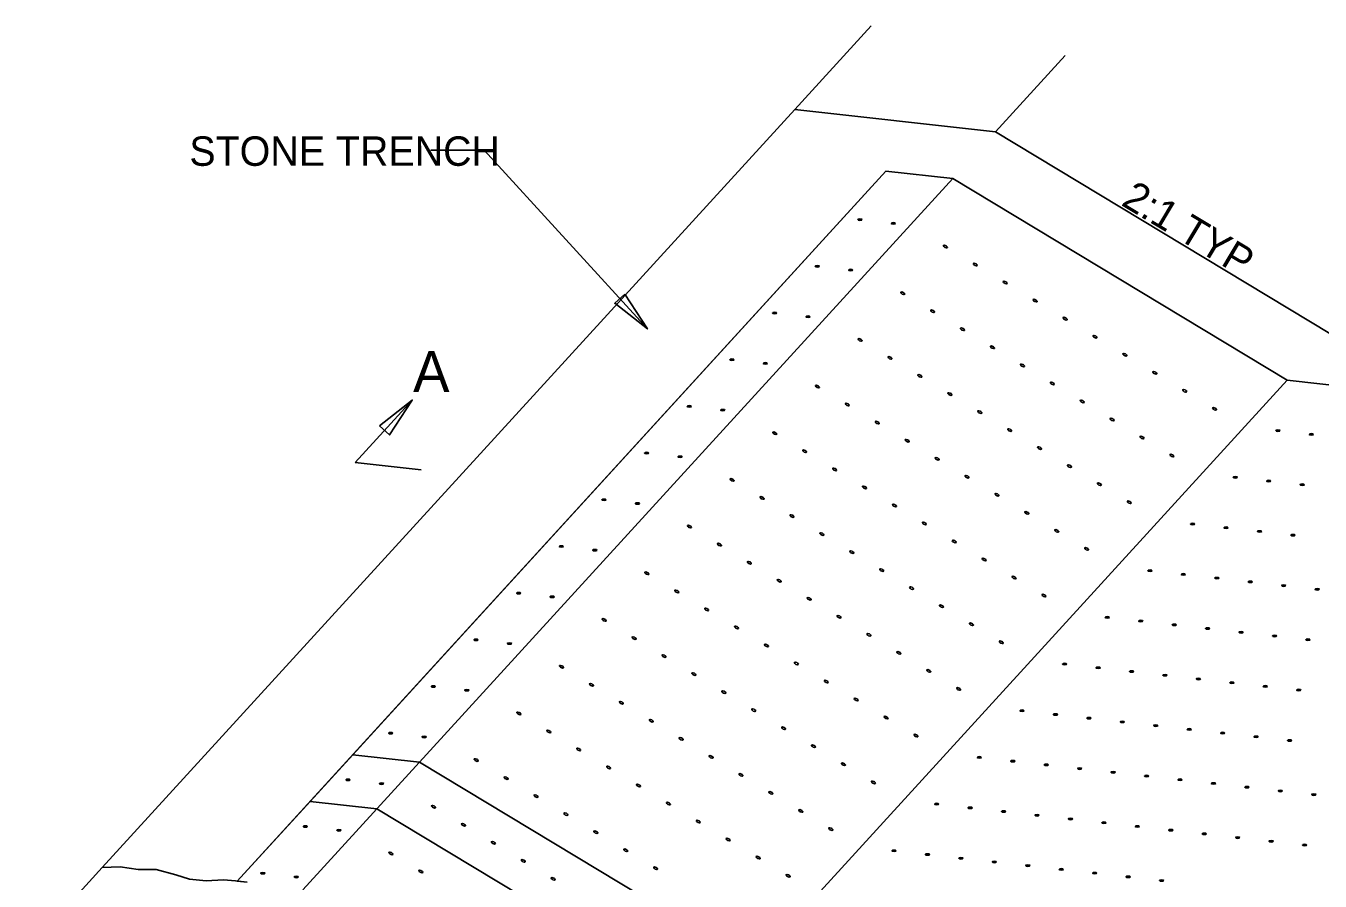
# Model space of a CAD drawing. Extents: x 1.1 to 17.1, y 0.6 to 10.3.
# Drawn here: x 1.11 to 5.066, y 7.713 to 10.327 of the extents above; entities that cross this region are included whole.
import ezdxf

# ---------------------------------------------------------------- set-up
doc = ezdxf.new("R2010")
doc.units = 0
for name, color, linetype in [('SD_P_Dimension Lines', 7, 'Continuous'), ('SD_P_Dimension Text', 7, 'Continuous'), ('SD_P_Prop Hidden Lines', 7, 'Continuous'), ('SD_P_Prop Object Lines', 7, 'Continuous'), ('SD_P_Shading', 7, 'Continuous'), ('SD_X_Exist Object Lines', 7, 'Continuous')]:
    doc.layers.add(name, color=color, linetype=linetype)

msp = doc.modelspace()

# ---------------------------------------------------------------- linework, layer by layer
at = {"layer": 'SD_P_Dimension Lines'}
for p, q in [((2.5107, 9.9473), (2.3479, 9.9473)), ((3.0096, 9.4009), (2.5107, 9.9473)), ((2.1168, 8.9928), (2.2908, 9.1831)), ((2.1168, 8.9928), (2.3178, 8.9704))]:
    msp.add_line(p, q, dxfattribs=at)
for points in [[(2.9407, 9.5072), (3.0096, 9.4009), (2.91, 9.4792)], [(2.1911, 9.1049), (2.2908, 9.1831), (2.2218, 9.0768)]]:
    msp.add_lwpolyline(points, close=True, dxfattribs=at)
at = {"layer": 'SD_P_Prop Hidden Lines'}
for p, q in [((2.1089, 8.0993), (2.3133, 8.0766)), ((2.3133, 8.0766), (3.3355, 7.4601))]:
    msp.add_line(p, q, dxfattribs=at)
at = {"layer": 'SD_P_Prop Object Lines'}
for p, q in [((1.3435, 7.7546), (3.4602, 10.0714)), ((3.4602, 10.0714), (4.0735, 10.0031)), ((4.0735, 10.0031), (5.0957, 9.3866)), ((1.7557, 7.7128), (3.7387, 9.8832)), ((3.7387, 9.8832), (3.9431, 9.8604)), ((3.9431, 9.8604), (4.9653, 9.2439)), ((4.9653, 9.2439), (6.4986, 9.0733)), ((1.9785, 7.9566), (2.183, 7.9339)), ((2.183, 7.9339), (3.2052, 7.3174))]:
    msp.add_line(p, q, dxfattribs=at)
for centre, major_axis, ratio in [((3.6594, 9.7348), (0.00671, 0), 0.349015), ((3.7616, 9.7234), (0.00671, 0), 0.349015), ((3.9206, 9.6526), (0.0059, -0.00318), 0.439488), ((3.529, 9.5921), (0.00671, 0), 0.349015), ((3.6312, 9.5807), (0.00671, 0), 0.349015), ((4.0121, 9.5975), (0.0059, -0.00318), 0.439488), ((4.1035, 9.5423), (0.0059, -0.00318), 0.439488), ((3.7903, 9.5099), (0.0059, -0.00318), 0.439488), ((3.8817, 9.4548), (0.0059, -0.00318), 0.439488), ((4.1949, 9.4872), (0.0059, -0.00318), 0.439488), ((3.3986, 9.4494), (0.00671, 0), 0.349015), ((3.5008, 9.438), (0.00671, 0), 0.349015), ((4.2864, 9.4321), (0.0059, -0.00318), 0.439488), ((3.9731, 9.3996), (0.0059, -0.00318), 0.439488), ((4.3778, 9.3769), (0.0059, -0.00318), 0.439488), ((3.6599, 9.3672), (0.0059, -0.00318), 0.439488), ((4.0645, 9.3445), (0.0059, -0.00318), 0.439488), ((3.2682, 9.3067), (0.00671, 0), 0.349015), ((3.3705, 9.2953), (0.00671, 0), 0.349015), ((3.7513, 9.3121), (0.0059, -0.00318), 0.439488), ((4.4692, 9.3218), (0.0059, -0.00318), 0.439488), ((3.8427, 9.2569), (0.0059, -0.00318), 0.439488), ((4.156, 9.2894), (0.0059, -0.00318), 0.439488), ((4.5606, 9.2666), (0.0059, -0.00318), 0.439488), ((3.5295, 9.2245), (0.0059, -0.00318), 0.439488), ((4.2474, 9.2342), (0.0059, -0.00318), 0.439488), ((3.9342, 9.2018), (0.0059, -0.00318), 0.439488), ((4.3388, 9.1791), (0.0059, -0.00318), 0.439488), ((4.6521, 9.2115), (0.0059, -0.00318), 0.439488), ((3.1379, 9.164), (0.00671, 0), 0.349015), ((3.2401, 9.1526), (0.00671, 0), 0.349015), ((3.6209, 9.1694), (0.0059, -0.00318), 0.439488), ((4.0256, 9.1467), (0.0059, -0.00318), 0.439488), ((4.7435, 9.1564), (0.0059, -0.00318), 0.439488), ((3.7124, 9.1142), (0.0059, -0.00318), 0.439488), ((4.4303, 9.1239), (0.0059, -0.00318), 0.439488), ((3.3991, 9.0818), (0.0059, -0.00318), 0.439488), ((3.8038, 9.0591), (0.0059, -0.00318), 0.439488), ((4.117, 9.0915), (0.0059, -0.00318), 0.439488), ((4.5217, 9.0688), (0.0059, -0.00318), 0.439488), ((4.9371, 9.0898), (0.00671, 0), 0.349015), ((5.0394, 9.0785), (0.00671, 0), 0.349015), ((3.0075, 9.0212), (0.00671, 0), 0.349015), ((3.4905, 9.0267), (0.0059, -0.00318), 0.439488), ((4.2084, 9.0364), (0.0059, -0.00318), 0.439488), ((3.1097, 9.0099), (0.00671, 0), 0.349015), ((3.8952, 9.0039), (0.0059, -0.00318), 0.439488), ((4.2999, 8.9812), (0.0059, -0.00318), 0.439488), ((4.6131, 9.0137), (0.0059, -0.00318), 0.439488), ((3.2687, 8.9391), (0.0059, -0.00318), 0.439488), ((3.582, 8.9715), (0.0059, -0.00318), 0.439488), ((3.9866, 8.9488), (0.0059, -0.00318), 0.439488), ((4.8068, 8.9471), (0.00671, 0), 0.349015), ((3.6734, 8.9164), (0.0059, -0.00318), 0.439488), ((4.3913, 8.9261), (0.0059, -0.00318), 0.439488), ((4.909, 8.9358), (0.00671, 0), 0.349015), ((5.0112, 8.9244), (0.00671, 0), 0.349015), ((2.8771, 8.8785), (0.00671, 0), 0.349015), ((2.9793, 8.8672), (0.00671, 0), 0.349015), ((3.3602, 8.884), (0.0059, -0.00318), 0.439488), ((3.7648, 8.8612), (0.0059, -0.00318), 0.439488), ((4.0781, 8.8937), (0.0059, -0.00318), 0.439488), ((4.4827, 8.871), (0.0059, -0.00318), 0.439488), ((3.4516, 8.8288), (0.0059, -0.00318), 0.439488), ((4.1695, 8.8385), (0.0059, -0.00318), 0.439488), ((3.1384, 8.7964), (0.0059, -0.00318), 0.439488), ((3.8563, 8.8061), (0.0059, -0.00318), 0.439488), ((4.2609, 8.7834), (0.0059, -0.00318), 0.439488), ((4.6764, 8.8044), (0.00671, 0), 0.349015), ((4.7786, 8.7931), (0.00671, 0), 0.349015), ((4.8808, 8.7817), (0.00671, 0), 0.349015), ((3.2298, 8.7413), (0.0059, -0.00318), 0.439488), ((3.543, 8.7737), (0.0059, -0.00318), 0.439488), ((3.9477, 8.751), (0.0059, -0.00318), 0.439488), ((4.983, 8.7703), (0.00671, 0), 0.349015), ((2.7467, 8.7358), (0.00671, 0), 0.349015), ((2.8489, 8.7245), (0.00671, 0), 0.349015), ((3.6344, 8.7185), (0.0059, -0.00318), 0.439488), ((4.3524, 8.7282), (0.0059, -0.00318), 0.439488), ((3.3212, 8.6861), (0.0059, -0.00318), 0.439488), ((3.7259, 8.6634), (0.0059, -0.00318), 0.439488), ((4.0391, 8.6958), (0.0059, -0.00318), 0.439488), ((4.546, 8.6617), (0.00671, 0), 0.349015), ((3.008, 8.6537), (0.0059, -0.00318), 0.439488), ((3.4126, 8.631), (0.0059, -0.00318), 0.439488), ((4.1305, 8.6407), (0.0059, -0.00318), 0.439488), ((4.6482, 8.6504), (0.00671, 0), 0.349015), ((4.7504, 8.639), (0.00671, 0), 0.349015), ((4.8527, 8.6276), (0.00671, 0), 0.349015), ((2.6163, 8.5931), (0.00671, 0), 0.349015), ((3.0994, 8.5985), (0.0059, -0.00318), 0.439488), ((3.8173, 8.6083), (0.0059, -0.00318), 0.439488), ((4.222, 8.5855), (0.0059, -0.00318), 0.439488), ((4.9549, 8.6162), (0.00671, 0), 0.349015), ((5.0571, 8.6049), (0.00671, 0), 0.349015), ((2.7186, 8.5818), (0.00671, 0), 0.349015), ((3.1908, 8.5434), (0.0059, -0.00318), 0.439488), ((3.5041, 8.5758), (0.0059, -0.00318), 0.439488), ((3.9087, 8.5531), (0.0059, -0.00318), 0.439488), ((2.8776, 8.511), (0.0059, -0.00318), 0.439488), ((3.5955, 8.5207), (0.0059, -0.00318), 0.439488), ((4.4156, 8.519), (0.00671, 0), 0.349015), ((4.5178, 8.5077), (0.00671, 0), 0.349015), ((3.2823, 8.4883), (0.0059, -0.00318), 0.439488), ((3.6869, 8.4656), (0.0059, -0.00318), 0.439488), ((4.0002, 8.498), (0.0059, -0.00318), 0.439488), ((4.6201, 8.4963), (0.00671, 0), 0.349015), ((4.7223, 8.4849), (0.00671, 0), 0.349015), ((4.8245, 8.4735), (0.00671, 0), 0.349015), ((2.486, 8.4504), (0.00671, 0), 0.349015), ((2.5882, 8.439), (0.00671, 0), 0.349015), ((2.969, 8.4558), (0.0059, -0.00318), 0.439488), ((3.3737, 8.4331), (0.0059, -0.00318), 0.439488), ((4.0916, 8.4428), (0.0059, -0.00318), 0.439488), ((4.9267, 8.4621), (0.00671, 0), 0.349015), ((5.0289, 8.4508), (0.00671, 0), 0.349015), ((3.0605, 8.4007), (0.0059, -0.00318), 0.439488), ((3.7784, 8.4104), (0.0059, -0.00318), 0.439488), ((2.7472, 8.3683), (0.0059, -0.00318), 0.439488), ((3.1519, 8.3456), (0.0059, -0.00318), 0.439488), ((3.4651, 8.378), (0.0059, -0.00318), 0.439488), ((3.8698, 8.3553), (0.0059, -0.00318), 0.439488), ((4.2852, 8.3763), (0.00671, 0), 0.349015), ((4.3875, 8.3649), (0.00671, 0), 0.349015), ((4.4897, 8.3536), (0.00671, 0), 0.349015), ((2.3556, 8.3077), (0.00671, 0), 0.349015), ((2.8386, 8.3131), (0.0059, -0.00318), 0.439488), ((3.5565, 8.3228), (0.0059, -0.00318), 0.439488), ((4.5919, 8.3422), (0.00671, 0), 0.349015), ((4.6941, 8.3308), (0.00671, 0), 0.349015), ((4.7963, 8.3194), (0.00671, 0), 0.349015), ((4.8986, 8.3081), (0.00671, 0), 0.349015), ((2.4578, 8.2963), (0.00671, 0), 0.349015), ((3.2433, 8.2904), (0.0059, -0.00318), 0.439488), ((3.648, 8.2677), (0.0059, -0.00318), 0.439488), ((3.9612, 8.3001), (0.0059, -0.00318), 0.439488), ((5.0008, 8.2967), (0.00671, 0), 0.349015), ((2.6168, 8.2256), (0.0059, -0.00318), 0.439488), ((2.9301, 8.258), (0.0059, -0.00318), 0.439488), ((3.3347, 8.2353), (0.0059, -0.00318), 0.439488), ((4.1549, 8.2336), (0.00671, 0), 0.349015), ((3.0215, 8.2029), (0.0059, -0.00318), 0.439488), ((3.7394, 8.2126), (0.0059, -0.00318), 0.439488), ((4.2571, 8.2222), (0.00671, 0), 0.349015), ((4.3593, 8.2109), (0.00671, 0), 0.349015), ((4.4615, 8.1995), (0.00671, 0), 0.349015), ((4.5637, 8.1881), (0.00671, 0), 0.349015), ((2.2252, 8.165), (0.00671, 0), 0.349015), ((2.3274, 8.1536), (0.00671, 0), 0.349015), ((2.7083, 8.1704), (0.0059, -0.00318), 0.439488), ((3.1129, 8.1477), (0.0059, -0.00318), 0.439488), ((3.4262, 8.1801), (0.0059, -0.00318), 0.439488), ((3.8308, 8.1574), (0.0059, -0.00318), 0.439488), ((4.666, 8.1767), (0.00671, 0), 0.349015), ((4.7682, 8.1654), (0.00671, 0), 0.349015), ((4.8704, 8.154), (0.00671, 0), 0.349015), ((2.7997, 8.1153), (0.0059, -0.00318), 0.439488), ((3.5176, 8.125), (0.0059, -0.00318), 0.439488), ((4.9726, 8.1426), (0.00671, 0), 0.349015), ((2.4865, 8.0829), (0.0059, -0.00318), 0.439488), ((3.2044, 8.0926), (0.0059, -0.00318), 0.439488), ((3.609, 8.0699), (0.0059, -0.00318), 0.439488), ((4.0245, 8.0909), (0.00671, 0), 0.349015), ((4.1267, 8.0795), (0.00671, 0), 0.349015), ((4.2289, 8.0682), (0.00671, 0), 0.349015), ((2.5779, 8.0277), (0.0059, -0.00318), 0.439488), ((2.8911, 8.0602), (0.0059, -0.00318), 0.439488), ((3.2958, 8.0374), (0.0059, -0.00318), 0.439488), ((4.3311, 8.0568), (0.00671, 0), 0.349015), ((4.4334, 8.0454), (0.00671, 0), 0.349015), ((4.5356, 8.034), (0.00671, 0), 0.349015), ((2.0948, 8.0223), (0.00671, 0), 0.349015), ((2.197, 8.0109), (0.00671, 0), 0.349015), ((2.9825, 8.005), (0.0059, -0.00318), 0.439488), ((3.7005, 8.0147), (0.0059, -0.00318), 0.439488), ((4.6378, 8.0227), (0.00671, 0), 0.349015), ((4.74, 8.0113), (0.00671, 0), 0.349015), ((4.8422, 7.9999), (0.00671, 0), 0.349015), ((2.6693, 7.9726), (0.0059, -0.00318), 0.439488), ((3.074, 7.9499), (0.0059, -0.00318), 0.439488), ((3.3872, 7.9823), (0.0059, -0.00318), 0.439488), ((4.9445, 7.9885), (0.00671, 0), 0.349015), ((5.0467, 7.9771), (0.00671, 0), 0.349015), ((2.3561, 7.9402), (0.0059, -0.00318), 0.439488), ((2.7607, 7.9174), (0.0059, -0.00318), 0.439488), ((3.4786, 7.9272), (0.0059, -0.00318), 0.439488), ((3.8941, 7.9482), (0.00671, 0), 0.349015), ((3.9963, 7.9368), (0.00671, 0), 0.349015), ((4.0985, 7.9255), (0.00671, 0), 0.349015), ((4.2008, 7.9141), (0.00671, 0), 0.349015), ((1.9644, 7.8796), (0.00671, 0), 0.349015), ((2.4475, 7.885), (0.0059, -0.00318), 0.439488), ((3.1654, 7.8947), (0.0059, -0.00318), 0.439488), ((3.5701, 7.872), (0.0059, -0.00318), 0.439488), ((4.303, 7.9027), (0.00671, 0), 0.349015), ((4.4052, 7.8913), (0.00671, 0), 0.349015), ((4.5074, 7.8799), (0.00671, 0), 0.349015), ((2.0667, 7.8682), (0.00671, 0), 0.349015), ((2.5389, 7.8299), (0.0059, -0.00318), 0.439488), ((2.8522, 7.8623), (0.0059, -0.00318), 0.439488), ((3.2568, 7.8396), (0.0059, -0.00318), 0.439488), ((4.6096, 7.8686), (0.00671, 0), 0.349015), ((4.7119, 7.8572), (0.00671, 0), 0.349015), ((4.8141, 7.8458), (0.00671, 0), 0.349015), ((4.9163, 7.8344), (0.00671, 0), 0.349015), ((2.2257, 7.7975), (0.0059, -0.00318), 0.439488), ((2.9436, 7.8072), (0.0059, -0.00318), 0.439488), ((3.7637, 7.8055), (0.00671, 0), 0.349015), ((3.8659, 7.7941), (0.00671, 0), 0.349015), ((5.0185, 7.8231), (0.00671, 0), 0.349015), ((2.6304, 7.7747), (0.0059, -0.00318), 0.439488), ((3.035, 7.752), (0.0059, -0.00318), 0.439488), ((3.3483, 7.7845), (0.0059, -0.00318), 0.439488), ((3.9682, 7.7827), (0.00671, 0), 0.349015), ((4.0704, 7.7714), (0.00671, 0), 0.349015), ((4.1726, 7.76), (0.00671, 0), 0.349015), ((1.8341, 7.7369), (0.00671, 0), 0.349015), ((1.9363, 7.7255), (0.00671, 0), 0.349015), ((2.3171, 7.7423), (0.0059, -0.00318), 0.439488), ((2.7218, 7.7196), (0.0059, -0.00318), 0.439488), ((3.4397, 7.7293), (0.0059, -0.00318), 0.439488), ((4.2748, 7.7486), (0.00671, 0), 0.349015), ((4.377, 7.7372), (0.00671, 0), 0.349015), ((4.4793, 7.7259), (0.00671, 0), 0.349015), ((4.5815, 7.7145), (0.00671, 0), 0.349015)]:
    msp.add_ellipse(centre, major_axis=major_axis, ratio=ratio, dxfattribs=at)
at = {"layer": 'SD_P_Shading'}
for p, q in [((1.3435, 7.7546), (3.4602, 10.0714)), ((3.4602, 10.0714), (4.0735, 10.0031)), ((4.0735, 10.0031), (5.0957, 9.3866)), ((3.7387, 9.8832), (1.7557, 7.7128)), ((3.9431, 9.8604), (3.7387, 9.8832)), ((3.9431, 9.8604), (3.7387, 9.8832)), ((4.9653, 9.2439), (3.9431, 9.8604)), ((4.9653, 9.2439), (3.9431, 9.8604)), ((6.4986, 9.0733), (4.9653, 9.2439)), ((6.4986, 9.0733), (4.9653, 9.2439))]:
    msp.add_line(p, q, dxfattribs=at)
for points in [[(3.7387, 9.8832), (2.1089, 8.0993), (1.9785, 7.9566), (1.7557, 7.7128)], [(1.7557, 7.7128), (1.751, 7.7132), (1.7141, 7.7169), (1.6609, 7.7135), (1.6095, 7.7186), (1.5682, 7.7319), (1.5083, 7.7478), (1.4534, 7.7478), (1.3985, 7.7564), (1.3435, 7.7546)], [(1.7557, 7.7128), (1.7866, 7.7098)]]:
    msp.add_lwpolyline(points, dxfattribs=at)
at = {"layer": 'SD_X_Exist Object Lines'}
for p, q in [((3.4602, 10.0714), (3.6938, 10.3271)), ((4.0735, 10.0031), (4.2867, 10.2365)), ((3.4602, 10.0714), (1.3435, 7.7546)), ((4.0735, 10.0031), (3.4602, 10.0714)), ((5.0957, 9.3866), (4.0735, 10.0031)), ((1.9565, 7.686), (3.9431, 9.8604)), ((3.7387, 9.8832), (3.9431, 9.8604)), ((3.9431, 9.8604), (4.9653, 9.2439)), ((2.9839, 7.0752), (4.9653, 9.2439)), ((4.9653, 9.2439), (6.4986, 9.0733)), ((1.1099, 7.4989), (1.3435, 7.7546))]:
    msp.add_line(p, q, dxfattribs=at)
for points in [[(1.7557, 7.7128), (1.9785, 7.9566), (2.1089, 8.0993), (3.7387, 9.8832)], [(1.3435, 7.7546), (1.3985, 7.7564), (1.4534, 7.7478), (1.5083, 7.7478), (1.5682, 7.7319), (1.6095, 7.7186), (1.6609, 7.7135), (1.7141, 7.7169), (1.751, 7.7132), (1.7866, 7.7098)], [(1.3435, 7.7546), (1.3985, 7.7564), (1.4534, 7.7478), (1.5083, 7.7478), (1.5682, 7.7319), (1.6095, 7.7186), (1.6609, 7.7135), (1.7141, 7.7169), (1.751, 7.7132), (1.7557, 7.7128)]]:
    msp.add_lwpolyline(points, dxfattribs=at)

# ---------------------------------------------------------------- texts
at = {"layer": 'SD_P_Dimension Lines'}
msp.add_text('2:1 TYP', height=0.09, rotation=329.0996, dxfattribs=at).set_placement((4.4545, 9.7807))
at = {"layer": 'SD_P_Dimension Text'}
for s, height, p in [('STONE TRENCH', 0.09, (1.6096, 9.8993)), ('A', 0.125, (2.2934, 9.2078))]:
    msp.add_text(s, height=height, dxfattribs=at).set_placement(p)

doc.saveas('drawing.dxf')
